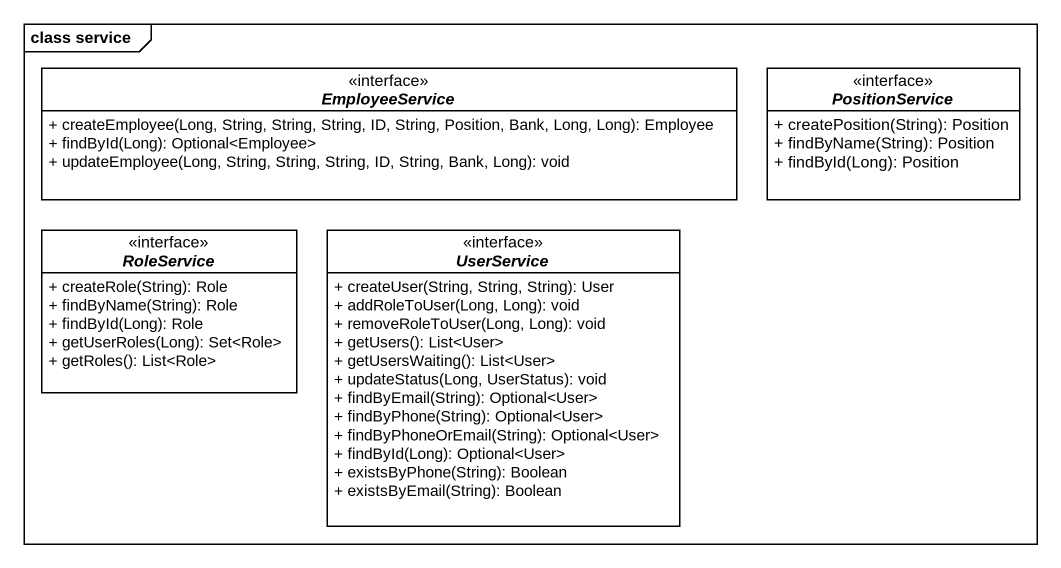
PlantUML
@startuml
mainframe class service
hide circle
hide empty members
skinparam classAttributeIconSize 0
interface EmployeeService <<interface>> {
  + createEmployee(Long, String, String, String, ID, String, Position, Bank, Long, Long): Employee
  + findById(Long): Optional<Employee>
  + updateEmployee(Long, String, String, String, ID, String, Bank, Long): void
}
interface PositionService <<interface>> {
  + createPosition(String): Position
  + findByName(String): Position
  + findById(Long): Position
}
interface RoleService <<interface>> {
  + createRole(String): Role
  + findByName(String): Role
  + findById(Long): Role
  + getUserRoles(Long): Set<Role>
  + getRoles(): List<Role>
}
interface UserService <<interface>> {
  + createUser(String, String, String): User
  + addRoleToUser(Long, Long): void
  + removeRoleToUser(Long, Long): void
  + getUsers(): List<User>
  + getUsersWaiting(): List<User>
  + updateStatus(Long, UserStatus): void
  + findByEmail(String): Optional<User>
  + findByPhone(String): Optional<User>
  + findByPhoneOrEmail(String): Optional<User>
  + findById(Long): Optional<User>
  + existsByPhone(String): Boolean
  + existsByEmail(String): Boolean
}
@enduml
